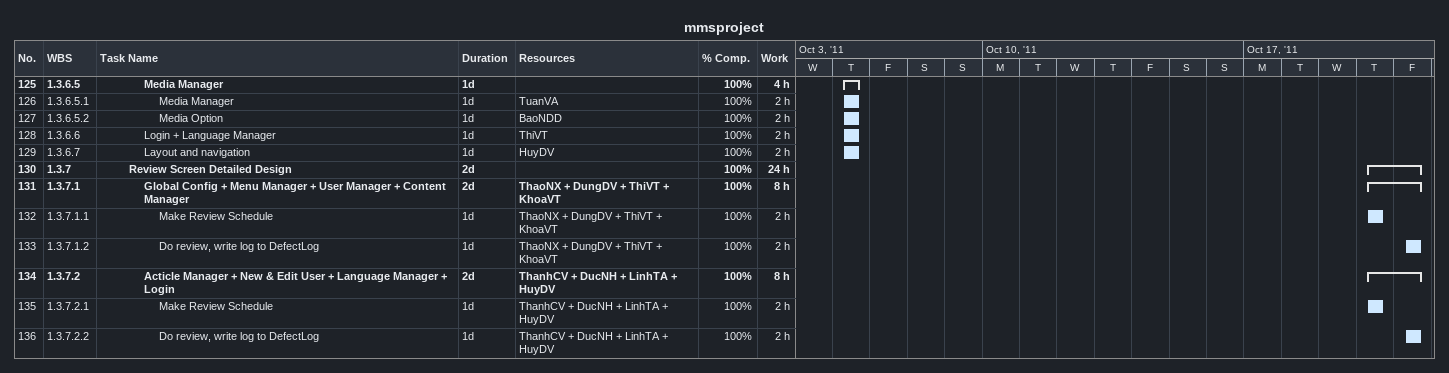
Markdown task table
mmsproject

| ID | WBS | Task | Duration | Start | Finish | Resources | % complete | Work (h) |
|---|---|---|---|---|---|---|---|---|
| 125 | 1.3.6.5 | **Media Manager** | 1d | 2011-10-06 | 2011-10-06 |  | 100 | 4 |
| 126 | 1.3.6.5.1 | Media Manager | 1d | 2011-10-06 | 2011-10-06 | TuanVA | 100 | 2 |
| 127 | 1.3.6.5.2 | Media Option | 1d | 2011-10-06 | 2011-10-06 | BaoNDD | 100 | 2 |
| 128 | 1.3.6.6 | Login + Language Manager | 1d | 2011-10-06 | 2011-10-06 | ThiVT | 100 | 2 |
| 129 | 1.3.6.7 | Layout and navigation | 1d | 2011-10-06 | 2011-10-06 | HuyDV | 100 | 2 |
| 130 | 1.3.7 | **Review Screen Detailed Design** | 2d | 2011-10-20 | 2011-10-21 |  | 100 | 24 |
| 131 | 1.3.7.1 | **Global Config + Menu Manager + User Manager + Content Manager** | 2d | 2011-10-20 | 2011-10-21 | ThaoNX + DungDV + ThiVT + KhoaVT | 100 | 8 |
| 132 | 1.3.7.1.1 | Make Review Schedule | 1d | 2011-10-20 | 2011-10-20 | ThaoNX + DungDV + ThiVT + KhoaVT | 100 | 2 |
| 133 | 1.3.7.1.2 | Do review, write log to DefectLog | 1d | 2011-10-21 | 2011-10-21 | ThaoNX + DungDV + ThiVT + KhoaVT | 100 | 2 |
| 134 | 1.3.7.2 | **Acticle Manager + New & Edit User + Language Manager + Login** | 2d | 2011-10-20 | 2011-10-21 | ThanhCV + DucNH + LinhTA + HuyDV | 100 | 8 |
| 135 | 1.3.7.2.1 | Make Review Schedule | 1d | 2011-10-20 | 2011-10-20 | ThanhCV + DucNH + LinhTA + HuyDV | 100 | 2 |
| 136 | 1.3.7.2.2 | Do review, write log to DefectLog | 1d | 2011-10-21 | 2011-10-21 | ThanhCV + DucNH + LinhTA + HuyDV | 100 | 2 |
